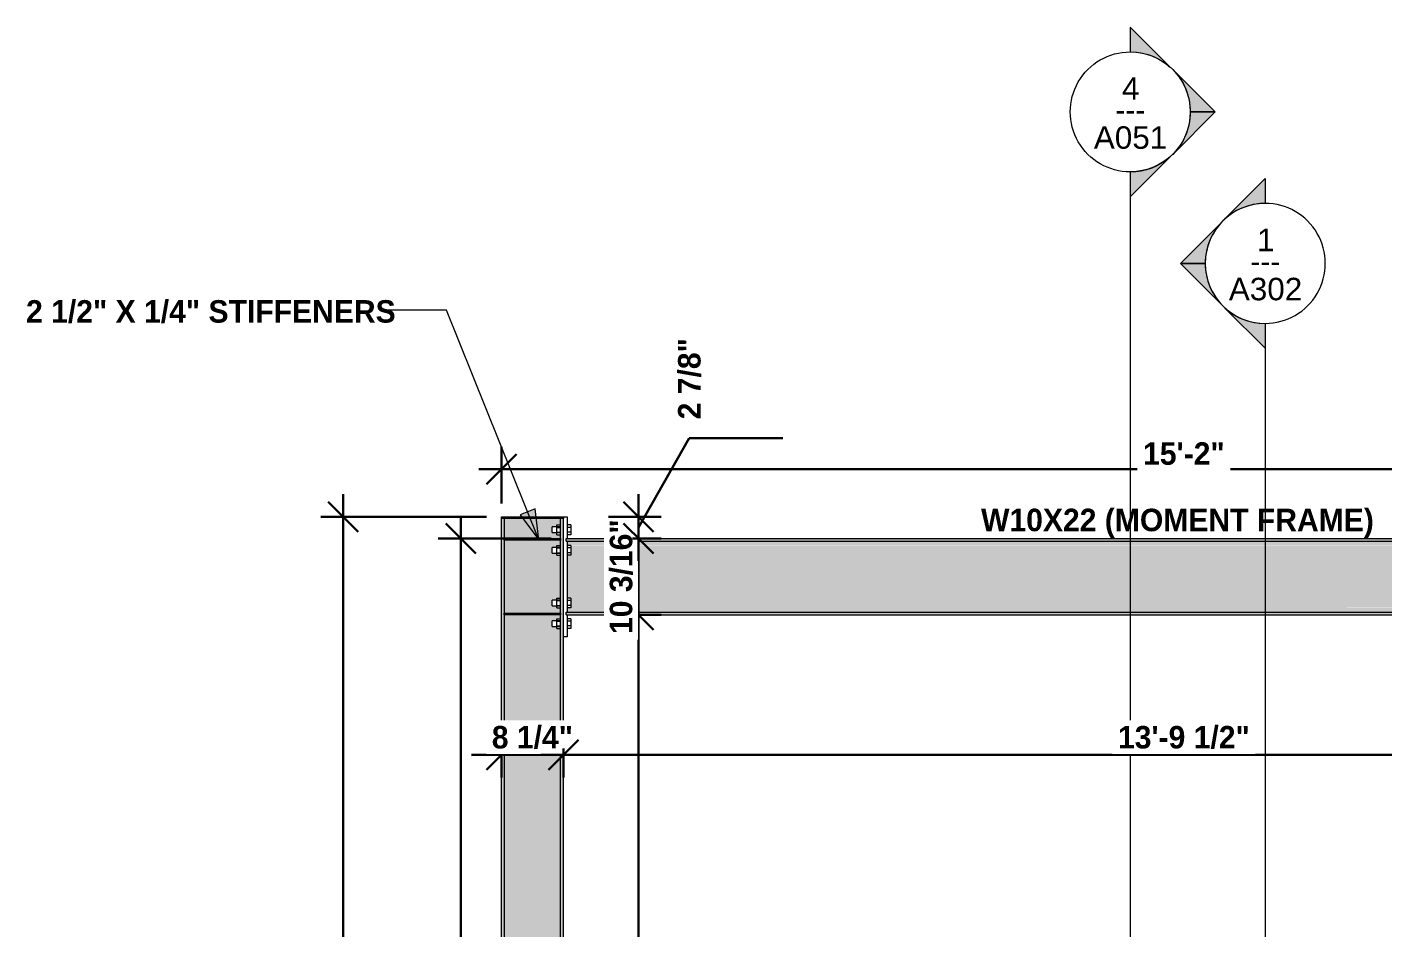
# Model space of a CAD drawing. Header units: inches. Extents: x -8939 to -8174, y -29 to 1319.
# Drawn here: x -8938.9 to -8758.2, y 91.6 to 211.7 of the extents above; entities that cross this region are included whole.
import ezdxf

# ---------------------------------------------------------------- set-up
doc = ezdxf.new("R2010")
doc.units = ezdxf.units.IN
doc.header["$MEASUREMENT"] = 0
for name, color, linetype, lineweight in [('A-ANNO-DIMS-1', 211, 'Continuous', 30), ('A-GENM', 5, 'Continuous', 9), ('G-ANNO-SYMB', 111, 'Continuous', 9), ('G-ANNO-TEXT', 231, 'Continuous', 9), ('S-BEAM', 12, 'Continuous', 9), ('S-BEAM-1', 63, 'Continuous', 9), ('S-BEAM-IDEN', 2, 'Continuous', 9), ('S-COLS', 52, 'Continuous', 9), ('S-COLS-1', 22, 'Continuous', 9), ('S-FSTN', 2, 'Continuous', 9)]:
    doc.layers.add(name, color=color, linetype=linetype, lineweight=lineweight)
doc.styles.add('Arial', font='arial.ttf', dxfattribs={"height": 2.999999999999998})
doc.styles.add('Century Gothic', font='ufonts.com_century-gothic.ttf', dxfattribs={"height": 2.999999999999998})
doc.styles.add('Century Gothic_B', font='GOTHICB.TTF', dxfattribs={"height": 2.999999999999999})
doc.dimstyles.new('OD__1_16__Tol__', dxfattribs={"dimscale": 12, "dimtxt": 3.132504809152577, "dimasz": 0.3333333333333333, "dimexe": 0.25, "dimexo": 0.1666666666666667, "dimgap": 0.04166666666666667, "dimtad": 1, "dimdec": 4, "dimrnd": 0.0625, "dimzin": 3, "dimdsep": 46, "dimlunit": 4, "dimtxsty": 'Century Gothic_B', "dimblk1": 'OBLIQUE', "dimblk2": 'OBLIQUE', "dimsah": 1, "dimcen": 0.09, "dimdle": 0.25, "dimazin": 0, "dimtfac": 1, "dimtdec": 4, "dimtix": 1, "dimtmove": 0, "dimatfit": 3, "dimfxl": 1, "dimtvp": 1, "dimtfill": 1, "dimfrac": 2, "dimtolj": 1, "dimtzin": 0, "dimlwd": 30, "dimlwe": 30, "dimarcsym": 2})
doc.dimstyles.new('OD__1_16__Tol___1', dxfattribs={"dimscale": 12, "dimtxt": 3.132504809152577, "dimasz": 0.3333333333333333, "dimexe": 0.25, "dimexo": 0.1666666666666667, "dimgap": 0.04166666666666667, "dimtad": 1, "dimdec": 4, "dimrnd": 0.0625, "dimzin": 3, "dimdsep": 46, "dimlunit": 4, "dimtxsty": 'Century Gothic_B', "dimblk1": 'OBLIQUE', "dimblk2": 'OBLIQUE', "dimsah": 1, "dimcen": 0.09, "dimdle": 0.25, "dimazin": 0, "dimtfac": 1, "dimtdec": 4, "dimtix": 1, "dimtmove": 1, "dimatfit": 3, "dimfxl": 1, "dimtvp": 1, "dimtfill": 1, "dimfrac": 2, "dimtolj": 1, "dimtzin": 0, "dimlwd": 30, "dimlwe": 30, "dimarcsym": 2})

# ---------------------------------------------------------------- blocks, each defined once
blk = doc.blocks.new('W-Wide Flange - W10X22 _MOMENT FRAME_-2399009-STRUCTURE - MOMENT FRAME _1_ - ELEVATION')
at = {"layer": 'S-BEAM-1'}
for points in [[(-8702.459381505358, 143.1399999999996), (-8702.459381505358, 143.4999999999996), (-8867.054381505386, 143.4999999999996), (-8867.054381505386, 143.1399999999996), (-8703.619956222341, 143.1399999999996)], [(-8859.076539555675, 142.5624999999996), (-8702.459381505358, 142.5624999999996), (-8702.459381505358, 143.1399999999996), (-8866.929381505384, 143.1399999999996), (-8866.929381505384, 142.5624999999996), (-8865.421706222342, 142.5624999999996)], [(-8865.421706222342, 134.2374999999996), (-8702.959381505361, 134.2500903221598), (-8702.959381505361, 135.5491284278365), (-8702.459381505358, 135.5491284278365), (-8702.459381505358, 141.2500903221598), (-8702.959381505361, 141.2500903221598), (-8702.959381505361, 142.5491284278365), (-8866.429381505379, 142.5491284278363), (-8866.429381505379, 141.2500903221597), (-8866.929381505384, 141.2500903221597), (-8866.929381505384, 135.5491284278363), (-8866.429381505379, 135.5491284278363), (-8866.429381505379, 134.2500903221596), (-8866.214852055675, 134.2374999999996)], [(-8859.076539555675, 133.6599999999996), (-8702.459381505358, 133.6599999999996), (-8702.459381505358, 134.2374999999996), (-8866.929381505384, 134.2374999999996), (-8866.929381505384, 133.6599999999996), (-8865.421706222342, 133.6599999999996)], [(-8702.459381505358, 133.2999999999996), (-8702.459381505358, 133.6599999999996), (-8867.054381505386, 133.6599999999996), (-8867.054381505386, 133.2999999999996), (-8703.619956222341, 133.2999999999996)]]:
    blk.add_hatch(color=256, dxfattribs=at).paths.add_polyline_path(points, flags=0)
at = {"layer": 'S-BEAM'}
for p, q in [((-8867.054381505384, 143.1399999999996), (-8867.054381505384, 143.4999999999995)), ((-8867.054381505384, 143.4999999999995), (-8702.459381505358, 143.4999999999995)), ((-8867.054381505384, 143.1399999999996), (-8702.459381505358, 143.1399999999996)), ((-8702.459381505358, 143.4999999999995), (-8702.459381505358, 143.1399999999996)), ((-8867.054381505384, 133.2999999999996), (-8867.054381505384, 133.6599999999996)), ((-8867.054381505384, 133.6599999999996), (-8702.459381505358, 133.6599999999996)), ((-8867.054381505384, 133.2999999999996), (-8702.459381505358, 133.2999999999996)), ((-8702.459381505358, 133.6599999999996), (-8702.459381505358, 133.2999999999996))]:
    blk.add_line(p, q, dxfattribs=at)
blk = doc.blocks.new('051200 - Structural Steel Framing - Moment Frame - Bolted - 1-2398473-STRUCTURE - MOMENT FRAME _1_ - ELEVATION')
at = {"layer": 'A-GENM'}
for p, q in [((-8867.829381505386, 145.0246093750007), (-8868.929381505386, 145.0246093750007)), ((-8868.929381505384, 144.6496093750007), (-8868.929381505384, 145.0246093750007)), ((-8868.929381505384, 144.2746093750007), (-8868.929381505384, 144.6496093750007)), ((-8868.32781900539, 144.974368901417), (-8868.32781900539, 145.2991284278365)), ((-8868.32781900539, 145.2991284278365), (-8867.829381505384, 145.2991284278365)), ((-8868.32781900539, 144.3248498485794), (-8868.32781900539, 144.974368901417)), ((-8868.32781900539, 144.974368901417), (-8867.829381505384, 144.974368901417)), ((-8866.429381505379, 145.2991284278363), (-8866.929381505379, 145.2991284278363)), ((-8866.429381505379, 144.9743689014167), (-8866.929381505379, 144.9743689014167)), ((-8866.429381505379, 145.2991284278363), (-8866.429381505379, 144.9743689014167)), ((-8866.429381505379, 144.9743689014167), (-8866.429381505379, 144.3248498485792)), ((-8868.929381505386, 144.2746093750008), (-8867.829381505386, 144.2746093750008)), ((-8868.32781900539, 144.0000903221598), (-8868.32781900539, 144.3248498485794)), ((-8868.32781900539, 144.3248498485794), (-8867.829381505384, 144.3248498485794)), ((-8868.32781900539, 144.0000903221598), (-8867.829381505384, 144.0000903221598)), ((-8866.429381505379, 144.3248498485792), (-8866.929381505379, 144.3248498485792)), ((-8866.429381505379, 144.0000903221596), (-8866.929381505379, 144.0000903221596)), ((-8866.429381505379, 144.3248498485792), (-8866.429381505379, 144.0000903221596)), ((-8867.829381505386, 142.2746093750008), (-8868.929381505386, 142.2746093750008)), ((-8868.929381505384, 141.8996093750007), (-8868.929381505384, 142.2746093750007)), ((-8868.929381505384, 141.5246093750007), (-8868.929381505384, 141.8996093750007)), ((-8868.929381505386, 141.5246093750008), (-8867.829381505386, 141.5246093750008)), ((-8868.32781900539, 142.224368901417), (-8868.32781900539, 142.5491284278365)), ((-8868.32781900539, 142.5491284278365), (-8867.829381505384, 142.5491284278365)), ((-8868.32781900539, 141.5748498485794), (-8868.32781900539, 142.224368901417)), ((-8868.32781900539, 142.224368901417), (-8867.829381505384, 142.224368901417)), ((-8868.32781900539, 141.2500903221599), (-8868.32781900539, 141.5748498485794)), ((-8868.32781900539, 141.5748498485794), (-8867.829381505384, 141.5748498485794)), ((-8868.32781900539, 141.2500903221599), (-8867.829381505384, 141.2500903221599)), ((-8866.429381505379, 142.5491284278363), (-8866.929381505379, 142.5491284278363)), ((-8866.429381505379, 142.2243689014167), (-8866.929381505379, 142.2243689014167)), ((-8866.429381505379, 141.5748498485792), (-8866.929381505379, 141.5748498485792)), ((-8866.429381505379, 141.2500903221597), (-8866.929381505379, 141.2500903221597)), ((-8866.429381505379, 142.5491284278363), (-8866.429381505379, 142.2243689014167)), ((-8866.429381505379, 142.2243689014167), (-8866.429381505379, 141.5748498485792)), ((-8866.429381505379, 141.5748498485792), (-8866.429381505379, 141.2500903221597)), ((-8867.829381505386, 135.2746093750008), (-8868.929381505386, 135.2746093750008)), ((-8868.929381505384, 134.8996093750008), (-8868.929381505384, 135.2746093750008)), ((-8868.929381505384, 134.5246093750008), (-8868.929381505384, 134.8996093750008)), ((-8868.929381505386, 134.5246093750008), (-8867.829381505386, 134.5246093750008)), ((-8868.32781900539, 135.224368901417), (-8868.32781900539, 135.5491284278365)), ((-8868.32781900539, 135.5491284278365), (-8867.829381505384, 135.5491284278365)), ((-8868.32781900539, 134.5748498485794), (-8868.32781900539, 135.224368901417)), ((-8868.32781900539, 135.224368901417), (-8867.829381505384, 135.224368901417)), ((-8868.32781900539, 134.2500903221599), (-8868.32781900539, 134.5748498485794)), ((-8868.32781900539, 134.5748498485794), (-8867.829381505384, 134.5748498485794)), ((-8868.32781900539, 134.2500903221599), (-8867.829381505384, 134.2500903221599)), ((-8866.429381505379, 135.5491284278363), (-8866.929381505379, 135.5491284278363)), ((-8866.429381505379, 135.2243689014167), (-8866.929381505379, 135.2243689014167)), ((-8866.429381505379, 134.5748498485792), (-8866.929381505379, 134.5748498485792)), ((-8866.429381505379, 134.2500903221596), (-8866.929381505379, 134.2500903221596)), ((-8866.429381505379, 135.5491284278363), (-8866.429381505379, 135.2243689014167)), ((-8866.429381505379, 135.2243689014167), (-8866.429381505379, 134.5748498485792)), ((-8866.429381505379, 134.5748498485792), (-8866.429381505379, 134.2500903221596)), ((-8867.829381505386, 132.5246093750008), (-8868.929381505386, 132.5246093750008)), ((-8868.929381505384, 132.1496093750008), (-8868.929381505384, 132.5246093750008)), ((-8868.929381505384, 131.7746093750008), (-8868.929381505384, 132.1496093750008)), ((-8868.32781900539, 132.474368901417), (-8868.32781900539, 132.7991284278365)), ((-8868.32781900539, 132.7991284278365), (-8867.829381505384, 132.7991284278365)), ((-8868.32781900539, 131.8248498485794), (-8868.32781900539, 132.474368901417)), ((-8868.32781900539, 132.474368901417), (-8867.829381505384, 132.474368901417)), ((-8866.429381505379, 132.7991284278363), (-8866.929381505379, 132.7991284278363)), ((-8866.429381505379, 132.4743689014167), (-8866.929381505379, 132.4743689014167)), ((-8866.429381505379, 132.7991284278363), (-8866.429381505379, 132.4743689014167)), ((-8866.429381505379, 132.4743689014167), (-8866.429381505379, 131.8248498485792)), ((-8868.929381505386, 131.7746093750007), (-8867.829381505386, 131.7746093750007)), ((-8868.32781900539, 131.5000903221599), (-8868.32781900539, 131.8248498485794)), ((-8868.32781900539, 131.8248498485794), (-8867.829381505384, 131.8248498485794)), ((-8868.32781900539, 131.5000903221599), (-8867.829381505384, 131.5000903221599)), ((-8866.429381505379, 131.8248498485792), (-8866.929381505379, 131.8248498485792)), ((-8866.429381505379, 131.5000903221597), (-8866.929381505379, 131.5000903221597)), ((-8866.429381505379, 131.8248498485792), (-8866.429381505379, 131.5000903221597))]:
    blk.add_line(p, q, dxfattribs=at)
at = {"layer": 'S-FSTN'}
for p, q in [((-8875.710631505384, 146.3996093749995), (-8867.429381505386, 146.3996093749995)), ((-8875.710631505384, 146.1496093749994), (-8875.710631505384, 146.3996093749995)), ((-8867.429381505386, 146.1496093749994), (-8875.710631505384, 146.1496093749994)), ((-8867.429381505386, 146.3996093749995), (-8867.429381505386, 146.1496093749994)), ((-8867.429381505384, 130.3996093749995), (-8867.429381505384, 146.3996093749995)), ((-8867.429381505384, 146.3996093749995), (-8866.929381505384, 146.3996093749995)), ((-8866.929381505384, 146.3996093749995), (-8866.929381505384, 143.4999999999996)), ((-8875.312194005384, 143.4992187499994), (-8867.827819005384, 143.4992187499994)), ((-8875.312194005384, 143.2492187499995), (-8875.312194005384, 143.4992187499994)), ((-8867.827819005384, 143.2492187499995), (-8875.312194005384, 143.2492187499995)), ((-8867.827819005384, 143.4992187499994), (-8867.827819005384, 143.2492187499995)), ((-8866.929381505384, 143.1399999999996), (-8866.929381505384, 133.6599999999996)), ((-8875.312194005384, 133.5499999999995), (-8867.827819005384, 133.5499999999995)), ((-8875.312194005384, 133.2999999999995), (-8875.312194005384, 133.5499999999995)), ((-8867.827819005384, 133.2999999999995), (-8875.312194005384, 133.2999999999995)), ((-8867.827819005384, 133.5499999999995), (-8867.827819005384, 133.2999999999995)), ((-8866.929381505384, 133.2999999999996), (-8866.929381505384, 130.3996093749995)), ((-8866.929381505384, 130.3996093749995), (-8867.429381505384, 130.3996093749995))]:
    blk.add_line(p, q, dxfattribs=at)
blk = doc.blocks.new('Section - Section Head - Filled-22785-STRUCTURE - MOMENT FRAME _1_ - ELEVATION')
at = {"layer": 'G-ANNO-SYMB'}
h = blk.add_hatch(color=256, dxfattribs=at)
edge = h.paths.add_edge_path(flags=0)
edge.add_arc((-8773.84586055963, 180.164589275989), 8.01041186365364, 89.99999999999989, 132.0783950246268, ccw=False)
edge.add_line((-8773.84586055963, 188.1750011396435), (-8773.84586055963, 191.4782977749737))
edge.add_line((-8773.84586055963, 191.4782977749737), (-8779.214012345175, 186.110145989428))
h = blk.add_hatch(color=256, dxfattribs=at)
edge = h.paths.add_edge_path(flags=0)
edge.add_line((-8779.502714809121, 185.8214435254813), (-8785.159569058615, 180.164589275989))
edge.add_line((-8785.159569058615, 180.164589275989), (-8781.84586055963, 180.164589275989))
edge.add_arc((-8773.84586055963, 180.1645892759889), 7.999999999998778, 135.0000000000002, 179.9999999999997, ccw=False)
h = blk.add_hatch(color=256, dxfattribs=at)
edge = h.paths.add_edge_path(flags=0)
edge.add_arc((-8773.84586055963, 180.164589275989), 7.999999999999994, 180.0000000000003, 225.0000000000041, ccw=False)
edge.add_line((-8781.84586055963, 180.164589275989), (-8785.159569058615, 180.164589275989))
edge.add_line((-8785.159569058615, 180.164589275989), (-8779.502714809121, 174.5077350264966))
h = blk.add_hatch(color=256, dxfattribs=at)
edge = h.paths.add_edge_path(flags=0)
edge.add_line((-8779.214012345175, 174.2190325625498), (-8773.84586055963, 168.8508807770041))
edge.add_line((-8773.84586055963, 168.8508807770041), (-8773.84586055963, 172.1541774123343))
edge.add_arc((-8773.84586055963, 180.1645892759889), 8.01041186365463, 227.9216049753765, 270, ccw=False)
for p, q in [((-8779.214012345175, 186.110145989428), (-8773.84586055963, 191.4782977749737)), ((-8773.84586055963, 191.4782977749737), (-8773.84586055963, 188.1750011396435)), ((-8785.159569058615, 180.164589275989), (-8779.502714809121, 185.8214435254813)), ((-8781.84586055963, 180.164589275989), (-8785.159569058615, 180.164589275989)), ((-8779.502714809121, 174.5077350264966), (-8785.159569058615, 180.164589275989)), ((-8785.159569058615, 180.164589275989), (-8781.84586055963, 180.164589275989)), ((-8773.84586055963, 168.8508807770041), (-8779.214012345175, 174.2190325625498)), ((-8773.84586055963, 172.1541774123343), (-8773.84586055963, 168.8508807770041))]:
    blk.add_line(p, q, dxfattribs=at)
for centre, radius, start, end in [((-8773.84586055963, 180.1750011396435), 8, 90, 269.9999999999996), ((-8773.84586055963, 180.164589275989), 8.01041186365364, 89.99999999999959, 132.0783950246265), ((-8773.84586055963, 180.1750011396435), 8, 269.9999999999996, 90), ((-8773.84586055963, 180.1645892759889), 7.999999999998778, 134.9999999999999, 179.9999999999994), ((-8773.84586055963, 180.164589275989), 7.999999999999994, 179.9999999999999, 225.0000000000037), ((-8773.84586055963, 180.1645892759889), 8.01041186365463, 227.9216049753761, 269.9999999999996)]:
    blk.add_arc(centre, radius, start, end, dxfattribs=at)
blk = doc.blocks.new('_Oblique')
at = {"color": 0, "linetype": 'ByBlock', "lineweight": -2}
blk.add_line((-0.5, -0.5), (0.5, 0.5), dxfattribs=at)
blk = doc.blocks.new('DIMBLOCK2-STRUCTURE - MOMENT FRAME _1_ - ELEVATION')
at = {"layer": 'A-ANNO-DIMS-1', "color": 0, "lineweight": 30, "transparency": 16777216}
for p, q in [((-8881.121209444373, -4.125000000000003), (-8881.121209444373, 146.4999999999996)), ((-8869.054381505388, 143.4999999999996), (-8884.121209444373, 143.4999999999996)), ((-8877.709381505389, -1.125000000000002), (-8884.121209444373, -1.125000000000004))]:
    blk.add_line(p, q, dxfattribs=at)
at = {"layer": 'Defpoints', "color": 0, "transparency": 16777216}
for p in [(-8881.121209444373, 143.4999999999996), (-8867.054381505388, 143.4999999999996), (-8875.709381505389, -1.125000000000002)]:
    blk.add_point(p, dxfattribs=at)
at = {"layer": 'A-ANNO-DIMS-1', "color": 0, "lineweight": 30, "transparency": 16777216, "xscale": 3.999999999999999, "yscale": 3.999999999999999, "zscale": 3.999999999999999}
for p, rotation in [((-8881.121209444373, 143.4999999999996), 90), ((-8881.121209444373, -1.125000000000003), 270)]:
    blk.add_blockref('_Oblique', p, dxfattribs=dict(at, rotation=rotation))
at = {"layer": 'A-ANNO-DIMS-1', "color": 0, "transparency": 16777216, "insert": (-8883.431202659654, 71.18750000000229), "char_height": 2.999999999999999, "attachment_point": 5, "rotation": 90, "style": 'Century Gothic_B', "bg_fill": 3, "box_fill_scale": 1.25, "bg_fill_color": 256, "bg_fill_true_color": 13158600, "bg_fill_transparency": 0}
blk.add_mtext('\\A1;12\'-0 5/8"', dxfattribs=at)
blk = doc.blocks.new('DIMBLOCK5-STRUCTURE - MOMENT FRAME _1_ - ELEVATION')
at = {"layer": 'A-ANNO-DIMS-1', "color": 0, "lineweight": 30, "transparency": 16777216}
for p, q in [((-8857.39897681872, -4.125000000000001), (-8857.39897681872, 136.2999999999996)), ((-8858.227403943463, 133.2999999999996), (-8854.39897681872, 133.2999999999996)), ((-8865.429381505388, -1.125000000000002), (-8854.39897681872, -1.125))]:
    blk.add_line(p, q, dxfattribs=at)
at = {"layer": 'Defpoints', "color": 0, "transparency": 16777216}
for p in [(-8860.227403943463, 133.2999999999996), (-8857.39897681872, 133.2999999999996), (-8867.429381505388, -1.125000000000002)]:
    blk.add_point(p, dxfattribs=at)
at = {"layer": 'A-ANNO-DIMS-1', "color": 0, "lineweight": 30, "transparency": 16777216, "xscale": 3.999999999999999, "yscale": 3.999999999999999, "zscale": 3.999999999999999}
for p, rotation in [((-8857.39897681872, 133.2999999999996), 90), ((-8857.39897681872, -1.125000000000001), 270)]:
    blk.add_blockref('_Oblique', p, dxfattribs=dict(at, rotation=rotation))
at = {"layer": 'A-ANNO-DIMS-1', "color": 0, "transparency": 16777216, "insert": (-8859.708970034002, 66.0875000000023), "char_height": 2.999999999999999, "attachment_point": 5, "rotation": 90, "style": 'Century Gothic_B', "bg_fill": 3, "box_fill_scale": 1.25, "bg_fill_color": 256, "bg_fill_true_color": 13158600, "bg_fill_transparency": 0}
blk.add_mtext('\\A1;11\'-2 7/16"', dxfattribs=at)
blk = doc.blocks.new('DIMBLOCK6-STRUCTURE - MOMENT FRAME _1_ - ELEVATION')
at = {"layer": 'A-ANNO-DIMS-1', "color": 0, "lineweight": 30, "transparency": 16777216}
for p, q in [((-8857.39897681872, 143.4999999999996), (-8857.39897681872, 147.4999999999996)), ((-8858.227403943463, 143.4999999999996), (-8854.39897681872, 143.4999999999996)), ((-8857.39897681872, 133.2999999999996), (-8857.39897681872, 143.4999999999996)), ((-8858.227403943463, 133.2999999999996), (-8854.39897681872, 133.2999999999996)), ((-8857.39897681872, 133.2999999999996), (-8857.39897681872, 129.2999999999996))]:
    blk.add_line(p, q, dxfattribs=at)
at = {"layer": 'A-ANNO-DIMS-1', "color": 0, "lineweight": 30, "transparency": 16777216, "xscale": 3.999999999999999, "yscale": 3.999999999999999, "zscale": 3.999999999999999}
for p, rotation in [((-8857.39897681872, 143.4999999999996), 270), ((-8857.39897681872, 133.2999999999996), 90)]:
    blk.add_blockref('_Oblique', p, dxfattribs=dict(at, rotation=rotation))
at = {"layer": 'A-ANNO-DIMS-1', "color": 0, "transparency": 16777216, "insert": (-8859.708970034002, 138.4000000000021), "char_height": 2.999999999999999, "attachment_point": 5, "rotation": 90, "style": 'Century Gothic_B', "bg_fill": 3, "box_fill_scale": 1.25, "bg_fill_color": 256, "bg_fill_true_color": 13158600, "bg_fill_transparency": 0}
blk.add_mtext('\\A1;10 3/16"', dxfattribs=at)
at = {"layer": 'Defpoints', "color": 0, "transparency": 16777216}
for p in [(-8860.227403943463, 143.4999999999996), (-8857.39897681872, 143.4999999999996), (-8860.227403943463, 133.2999999999996)]:
    blk.add_point(p, dxfattribs=at)
blk = doc.blocks.new('DIMBLOCK7-STRUCTURE - MOMENT FRAME _1_ - ELEVATION')
at = {"layer": 'A-ANNO-DIMS-1', "color": 0, "lineweight": 30, "transparency": 16777216}
for p, q in [((-8857.39897681872, 144.9498046874995), (-8850.64474803847, 156.8798208501544)), ((-8850.64474803847, 156.8798208501544), (-8838.181117770178, 156.8798208501544)), ((-8857.39897681872, 140.4999999999996), (-8857.39897681872, 149.3996093749994)), ((-8861.429381505388, 146.3996093749994), (-8854.39897681872, 146.3996093749994)), ((-8858.227403943463, 143.4999999999996), (-8854.39897681872, 143.4999999999996))]:
    blk.add_line(p, q, dxfattribs=at)
at = {"layer": 'Defpoints', "color": 0, "transparency": 16777216}
for p in [(-8863.429381505388, 146.3996093749994), (-8857.39897681872, 146.3996093749994), (-8860.227403943463, 143.4999999999996)]:
    blk.add_point(p, dxfattribs=at)
at = {"layer": 'A-ANNO-DIMS-1', "color": 0, "lineweight": 30, "transparency": 16777216, "xscale": 3.999999999999999, "yscale": 3.999999999999999, "zscale": 3.999999999999999}
for p, rotation in [((-8857.39897681872, 146.3996093749994), 90), ((-8857.39897681872, 143.4999999999996), 270)]:
    blk.add_blockref('_Oblique', p, dxfattribs=dict(at, rotation=rotation))
at = {"layer": 'A-ANNO-DIMS-1', "color": 0, "transparency": 16777216, "insert": (-8852.144748038469, 159.3798208501568), "char_height": 2.999999999999999, "attachment_point": 1, "rotation": 89.99999999999991, "line_spacing_factor": 0.984501511447953, "style": 'Century Gothic_B', "bg_fill": 3, "box_fill_scale": 1.25, "bg_fill_color": 256, "bg_fill_true_color": 13158600, "bg_fill_transparency": 0}
blk.add_mtext('\\A1;2 7/8"', dxfattribs=at)
blk = doc.blocks.new('DIMBLOCK8-STRUCTURE - MOMENT FRAME _1_ - ELEVATION')
at = {"layer": 'A-ANNO-DIMS-1', "color": 0, "lineweight": 30, "transparency": 16777216}
for p, q in [((-8875.709381505383, 114.641087182294), (-8879.709381505383, 114.641087182294)), ((-8875.709381505383, 115.4695143070402), (-8875.709381505383, 111.641087182294)), ((-8875.709381505383, 114.641087182294), (-8867.429381505382, 114.641087182294)), ((-8867.429381505382, 115.4695143070402), (-8867.429381505382, 111.641087182294)), ((-8867.429381505382, 114.641087182294), (-8863.429381505382, 114.641087182294))]:
    blk.add_line(p, q, dxfattribs=at)
at = {"layer": 'A-ANNO-DIMS-1', "color": 0, "lineweight": 30, "transparency": 16777216, "xscale": 3.999999999999999, "yscale": 3.999999999999999, "zscale": 3.999999999999999}
blk.add_blockref('_Oblique', (-8875.709381505383, 114.641087182294), dxfattribs=at)
at = {"layer": 'A-ANNO-DIMS-1', "color": 0, "lineweight": 30, "transparency": 16777216, "xscale": 3.999999999999999, "yscale": 3.999999999999999, "zscale": 3.999999999999999, "rotation": 180}
blk.add_blockref('_Oblique', (-8867.429381505382, 114.641087182294), dxfattribs=at)
at = {"layer": 'A-ANNO-DIMS-1', "color": 0, "transparency": 16777216, "insert": (-8871.569381505382, 116.9510803975776), "char_height": 2.999999999999999, "attachment_point": 5, "style": 'Century Gothic_B', "bg_fill": 3, "box_fill_scale": 1.25, "bg_fill_color": 256, "bg_fill_true_color": 13158600, "bg_fill_transparency": 0}
blk.add_mtext('\\A1;8 1/4"', dxfattribs=at)
at = {"layer": 'Defpoints', "color": 0, "transparency": 16777216}
for p in [(-8875.709381505383, 117.4695143070402), (-8867.429381505382, 117.4695143070402), (-8867.429381505382, 114.641087182294)]:
    blk.add_point(p, dxfattribs=at)
blk = doc.blocks.new('DIMBLOCK9-STRUCTURE - MOMENT FRAME _1_ - ELEVATION')
at = {"layer": 'A-ANNO-DIMS-1', "color": 0, "lineweight": 30, "transparency": 16777216}
for p, q in [((-8870.429381505382, 114.641087182294), (-8698.959381505356, 114.641087182294)), ((-8867.429381505382, 115.4695143070402), (-8867.429381505382, 111.641087182294)), ((-8701.959381505356, 115.4695143070402), (-8701.959381505356, 111.641087182294))]:
    blk.add_line(p, q, dxfattribs=at)
at = {"layer": 'Defpoints', "color": 0, "transparency": 16777216}
for p in [(-8867.429381505382, 117.4695143070402), (-8701.959381505356, 117.4695143070402), (-8701.959381505356, 114.641087182294)]:
    blk.add_point(p, dxfattribs=at)
at = {"layer": 'A-ANNO-DIMS-1', "color": 0, "lineweight": 30, "transparency": 16777216, "xscale": 3.999999999999999, "yscale": 3.999999999999999, "zscale": 3.999999999999999, "rotation": 180}
blk.add_blockref('_Oblique', (-8867.429381505382, 114.641087182294), dxfattribs=at)
at = {"layer": 'A-ANNO-DIMS-1', "color": 0, "lineweight": 30, "transparency": 16777216, "xscale": 3.999999999999999, "yscale": 3.999999999999999, "zscale": 3.999999999999999}
blk.add_blockref('_Oblique', (-8701.959381505356, 114.641087182294), dxfattribs=at)
at = {"layer": 'A-ANNO-DIMS-1', "color": 0, "transparency": 16777216, "insert": (-8784.69438150537, 116.9510803975776), "char_height": 2.999999999999999, "attachment_point": 5, "style": 'Century Gothic_B', "bg_fill": 3, "box_fill_scale": 1.25, "bg_fill_color": 256, "bg_fill_true_color": 13158600, "bg_fill_transparency": 0}
blk.add_mtext('\\A1;13\'-9 1/2"', dxfattribs=at)
blk = doc.blocks.new('DIMBLOCK11-STRUCTURE - MOMENT FRAME _1_ - ELEVATION')
at = {"layer": 'A-ANNO-DIMS-1', "color": 0, "lineweight": 30, "transparency": 16777216}
for p, q in [((-8875.709381505383, 148.1496093749994), (-8875.709381505383, 155.720531689117)), ((-8693.679381505355, 148.1496093749994), (-8693.679381505355, 155.720531689117)), ((-8878.709381505383, 152.720531689117), (-8690.679381505355, 152.720531689117))]:
    blk.add_line(p, q, dxfattribs=at)
at = {"layer": 'Defpoints', "color": 0, "transparency": 16777216}
for p in [(-8693.679381505355, 152.720531689117), (-8875.709381505383, 146.1496093749994), (-8693.679381505355, 146.1496093749994)]:
    blk.add_point(p, dxfattribs=at)
at = {"layer": 'A-ANNO-DIMS-1', "color": 0, "lineweight": 30, "transparency": 16777216, "xscale": 3.999999999999999, "yscale": 3.999999999999999, "zscale": 3.999999999999999, "rotation": 180}
blk.add_blockref('_Oblique', (-8875.709381505383, 152.720531689117), dxfattribs=at)
at = {"layer": 'A-ANNO-DIMS-1', "color": 0, "lineweight": 30, "transparency": 16777216, "xscale": 3.999999999999999, "yscale": 3.999999999999999, "zscale": 3.999999999999999}
blk.add_blockref('_Oblique', (-8693.679381505355, 152.720531689117), dxfattribs=at)
at = {"layer": 'A-ANNO-DIMS-1', "color": 0, "transparency": 16777216, "insert": (-8784.69438150537, 154.7959905722793), "char_height": 2.999999999999999, "attachment_point": 5, "style": 'Century Gothic_B', "bg_fill": 3, "box_fill_scale": 1.25, "bg_fill_color": 256, "bg_fill_true_color": 13158600, "bg_fill_transparency": 0}
blk.add_mtext('\\A1;15\'-2"', dxfattribs=at)
blk = doc.blocks.new('DIMBLOCK19-STRUCTURE - MOMENT FRAME _1_ - ELEVATION')
at = {"layer": 'A-ANNO-DIMS-1', "color": 0, "lineweight": 30, "transparency": 16777216}
for p, q in [((-8896.795942699711, -4.125000000000005), (-8896.795942699711, 149.3996093749993)), ((-8877.710631505388, 146.3996093749994), (-8899.795942699711, 146.3996093749993)), ((-8877.709381505389, -1.125000000000002), (-8899.795942699711, -1.125000000000006))]:
    blk.add_line(p, q, dxfattribs=at)
at = {"layer": 'Defpoints', "color": 0, "transparency": 16777216}
for p in [(-8896.795942699711, 146.3996093749993), (-8875.710631505388, 146.3996093749994), (-8875.709381505389, -1.125000000000002)]:
    blk.add_point(p, dxfattribs=at)
at = {"layer": 'A-ANNO-DIMS-1', "color": 0, "lineweight": 30, "transparency": 16777216, "xscale": 3.999999999999999, "yscale": 3.999999999999999, "zscale": 3.999999999999999}
for p, rotation in [((-8896.795942699711, 146.3996093749993), 90), ((-8896.795942699711, -1.125000000000006), 270)]:
    blk.add_blockref('_Oblique', p, dxfattribs=dict(at, rotation=rotation))
at = {"layer": 'A-ANNO-DIMS-1', "color": 0, "transparency": 16777216, "insert": (-8899.105935914993, 72.63730468750217), "char_height": 2.999999999999999, "attachment_point": 5, "rotation": 90, "style": 'Century Gothic_B', "bg_fill": 3, "box_fill_scale": 1.25, "bg_fill_color": 256, "bg_fill_true_color": 13158600, "bg_fill_transparency": 0}
blk.add_mtext('\\A1;12\'-3 1/2"', dxfattribs=at)

msp = doc.modelspace()

# ---------------------------------------------------------------- hatches: boundary and pattern name
at = {"layer": 'S-COLS-1'}
for points in [[(-8875.309381505383, -1.12500000000017), (-8875.309381505383, 146.1496093749994), (-8875.709381505383, 146.1496093749994), (-8875.709381505383, -1.12500000000017)], [(-8867.429381505384, -1.12500000000017), (-8867.429381505384, 146.1496093749994), (-8867.829381505384, 146.1496093749994), (-8867.829381505384, -1.12500000000017)]]:
    msp.add_hatch(color=256, dxfattribs=at).paths.add_polyline_path(points, flags=0)
h = msp.add_hatch(color=256, dxfattribs=at)
h.paths.add_polyline_path([(-8875.24574357218, -1.12500000000017), (-8874.834381505383, -1.12500000000017), (-8874.834381505383, 133.2999999999994), (-8875.309381505383, 133.2999999999994), (-8875.309381505383, -1.12500000000017)], flags=0)
h.paths.add_polyline_path([(-8875.251187912541, 133.5499999999994), (-8874.834381505383, 133.5499999999994), (-8874.839058773085, 143.2492187499994), (-8875.309381505383, 143.2492187499994), (-8875.309381505383, 133.5499999999994)], flags=0)
h.paths.add_polyline_path([(-8875.075010370527, 143.4992187499994), (-8874.834381505383, 143.4992187499994), (-8874.834381505383, 146.1496093749994), (-8875.309381505383, 146.1496093749994), (-8875.309381505383, 143.4992187499994), (-8875.24574357218, 143.4992187499994)], flags=0)
h = msp.add_hatch(color=256, dxfattribs=at)
h.paths.add_polyline_path([(-8874.834381505383, -1.12500000000017), (-8874.468900558226, -1.12500000000017), (-8874.468900558226, -0.6249999999955945), (-8873.169862452547, -0.6249999999955519), (-8873.169862452547, -1.12500000000017), (-8869.968900558226, -1.12500000000017), (-8869.968900558226, -0.6249999999955945), (-8868.669862452547, -0.6249999999955945), (-8868.669862452547, -1.12500000000017), (-8868.304381505384, -1.12500000000017), (-8868.304381505384, 131.5000903221598), (-8868.32781900539, 131.5000903221598), (-8868.32781900539, 131.7746093750007), (-8868.929381505384, 131.7873871901423), (-8868.929381505384, 132.5246093750007), (-8868.32781900539, 132.5246093750007), (-8868.32781900539, 132.7991284278365), (-8868.304381505384, 132.7991284278365), (-8868.304381505384, 133.2999999999994), (-8874.834381505383, 133.2999999999994), (-8874.834381505383, -0.6829839260804532)], flags=0)
h.paths.add_polyline_path([(-8870.180581222341, 133.5499999999994), (-8868.304381505384, 133.5499999999994), (-8868.304381505384, 134.2500903221598), (-8868.32781900539, 134.2500903221598), (-8868.32781900539, 134.5246093750007), (-8868.929381505384, 134.5373871901423), (-8868.929381505384, 135.2746093750007), (-8868.32781900539, 135.2746093750007), (-8868.32781900539, 135.5491284278365), (-8868.304381505384, 135.5491284278365), (-8868.304381505384, 141.2500903221598), (-8868.32781900539, 141.2500903221598), (-8868.32781900539, 141.5246093750007), (-8868.929381505384, 141.5373871901423), (-8868.929381505384, 142.2746093750007), (-8868.32781900539, 142.2746093750007), (-8868.32781900539, 142.5491284278365), (-8868.304381505384, 142.5491284278365), (-8868.304381505384, 143.2492187499994), (-8874.834381505383, 143.2492187499994), (-8874.834381505383, 133.5499999999994), (-8871.766872889008, 133.5499999999994)], flags=0)
h.paths.add_polyline_path([(-8868.594289555675, 143.4992187499994), (-8868.304381505384, 143.4992187499994), (-8868.304381505384, 144.0000903221598), (-8868.32781900539, 144.0000903221598), (-8868.32781900539, 144.2746093750007), (-8868.929381505384, 144.2873871901423), (-8868.929381505384, 145.0246093750007), (-8868.32781900539, 145.0246093750007), (-8868.32781900539, 145.2991284278365), (-8868.304381505384, 145.2991284278365), (-8868.304381505384, 146.1496093749994), (-8874.834381505383, 146.1496093749994), (-8874.834381505383, 143.4992187499994), (-8870.180581222341, 143.4992187499994)], flags=0)
h = msp.add_hatch(color=256, dxfattribs=at)
h.paths.add_polyline_path([(-8868.066881505385, -1.12500000000017), (-8867.829381505384, -1.12500000000017), (-8867.835711619713, 131.5000903221598), (-8868.304381505384, 131.5000903221598), (-8868.304381505384, -1.12500000000017)], flags=0)
h.paths.add_polyline_path([(-8867.83515030028, 132.7991284278365), (-8867.829381505384, 132.7991284278365), (-8867.83493387172, 133.2999999999994), (-8868.304381505384, 133.2999999999994), (-8868.304381505384, 132.7991284278365), (-8867.893019438587, 132.7991284278365)], flags=0)
h.paths.add_polyline_path([(-8868.087200060221, 133.5499999999994), (-8867.829381505384, 133.5499999999994), (-8867.834523333984, 134.2500903221598), (-8868.304381505384, 134.2500903221598), (-8868.304381505384, 133.5499999999994)], flags=0)
h.paths.add_polyline_path([(-8867.90553362236, 135.5491284278365), (-8867.829381505384, 135.5491284278365), (-8867.83149860668, 141.2500903221598), (-8868.304381505384, 141.2500903221598), (-8868.304381505384, 135.5491284278365), (-8868.066881505385, 135.5491284278365)], flags=0)
h.paths.add_polyline_path([(-8867.830937287246, 142.5491284278365), (-8867.829381505384, 142.5491284278365), (-8867.830634775488, 143.2492187499994), (-8868.304381505384, 143.2492187499994), (-8868.304381505384, 142.5491284278365), (-8867.893019438587, 142.5491284278365)], flags=0)
h.paths.add_polyline_path([(-8868.304381505384, 143.4992187499994), (-8867.829381505384, 143.4992187499994), (-8867.830310320953, 144.0000903221598), (-8868.304381505384, 144.0000903221598), (-8868.304381505384, 143.5856827405862)], flags=0)
h.paths.add_polyline_path([(-8868.066881505385, 145.2991284278365), (-8867.829381505384, 145.2991284278365), (-8867.829381505384, 146.1496093749994), (-8868.304381505384, 146.1496093749994), (-8868.304381505384, 145.2991284278365), (-8868.068253019632, 145.2991284278365)], flags=0)

# ---------------------------------------------------------------- linework, layer by layer
at = {"layer": 'G-ANNO-SYMB'}
for p, q in [((-8791.845860559642, 192.3677650366384), (-8791.845860559642, -21.26509817600541)), ((-8773.845860559633, 172.164589275989), (-8773.845860559633, -25.54524309154501))]:
    msp.add_line(p, q, dxfattribs=at)
at = {"layer": 'G-ANNO-TEXT'}
msp.add_line((-8883.013019156977, 173.9404803452925), (-8890.99729674602, 173.9404803452925), dxfattribs=at)
at = {"layer": 'S-COLS'}
for p, q in [((-8875.709381505385, -1.125), (-8875.709381505385, 146.1496093749994)), ((-8875.309381505383, 146.1496093749994), (-8875.709381505385, 146.1496093749994)), ((-8875.309381505383, -1.125), (-8875.309381505383, 146.1496093749994)), ((-8867.829381505386, -1.125), (-8867.829381505386, 146.1496093749994)), ((-8867.429381505384, 146.1496093749994), (-8867.829381505384, 146.1496093749994)), ((-8867.429381505384, -1.125), (-8867.429381505384, 146.1496093749994))]:
    msp.add_line(p, q, dxfattribs=at)

# ---------------------------------------------------------------- block references
at = {"layer": 'G-ANNO-SYMB', "extrusion": (0, 0, -1)}
msp.add_blockref('Section - Section Head - Filled-22785-STRUCTURE - MOMENT FRAME _1_ - ELEVATION', (17565.69172111927, 20.20317576076162), dxfattribs=at)
at = {"layer": 'G-ANNO-SYMB'}
msp.add_blockref('Section - Section Head - Filled-22785-STRUCTURE - MOMENT FRAME _1_ - ELEVATION', (0, 0), dxfattribs=at)
at = {"layer": 'S-BEAM'}
msp.add_blockref('W-Wide Flange - W10X22 _MOMENT FRAME_-2399009-STRUCTURE - MOMENT FRAME _1_ - ELEVATION', (0, 0), dxfattribs=at)
at = {"layer": 'S-FSTN'}
msp.add_blockref('051200 - Structural Steel Framing - Moment Frame - Bolted - 1-2398473-STRUCTURE - MOMENT FRAME _1_ - ELEVATION', (0, 0), dxfattribs=at)

# ---------------------------------------------------------------- texts
at = {"layer": 'G-ANNO-SYMB', "char_height": 2.999999999999998, "attachment_point": 1}
for s, insert, width, style in [('4', (-8792.952852718225, 205.0039771900275), 2.827999999999998, 'Arial'), ('---', (-8793.836623080462, 202.1684128855656), 5.150999999999996, 'Century Gothic'), ('A051', (-8796.700884214288, 198.45856246025), 11.91799999999999, 'Arial'), ('1', (-8774.952852718217, 184.8008014293783), 2.827999999999998, 'Arial'), ('---', (-8775.836623080455, 181.9652371249163), 5.150999999999996, 'Century Gothic'), ('A302', (-8778.700884214279, 178.2553866996006), 11.91799999999999, 'Arial')]:
    msp.add_mtext(s, dxfattribs=dict(at, insert=insert, width=width, style=style))
at = {"layer": 'G-ANNO-TEXT', "insert": (-8939.085485722397, 175.2746010802007), "char_height": 2.999999999999998, "width": 58.27699999999995, "attachment_point": 1, "style": 'Century Gothic_B'}
msp.add_mtext('2 1/2" X 1/4" STIFFENERS', dxfattribs=at)

# ---------------------------------------------------------------- next in the draw order: dimensions: what is measured, and where the dimension line sits
at = {"layer": 'A-ANNO-DIMS-1'}
dim = msp.add_linear_dim(base=(-8881.121209444373, 143.4999999999996), p1=(-8875.709381505385, -1.125000000000002), p2=(-8867.054381505384, 143.4999999999995), angle=89.99999999999991, dimstyle='OD__1_16__Tol__', override={"dimpost": '<>', "dimfxl": 144.8837452925617}, dxfattribs=at)
dim.commit()
dim.dimension.update_dxf_attribs({"geometry": 'DIMBLOCK2-STRUCTURE - MOMENT FRAME _1_ - ELEVATION', "text_midpoint": (-8883.431202659654, 71.18750000000229)})

# ---------------------------------------------------------------- next in the draw order: dimensions: what is measured, and where the dimension line sits
dim = msp.add_linear_dim(base=(-8857.39897681872, 133.2999999999996), p1=(-8867.429381505384, -1.125000000000002), p2=(-8860.22740394346, 133.2999999999996), angle=89.99999999999991, dimstyle='OD__1_16__Tol__', override={"dimpost": '<>', "dimfxl": 134.6177889649148}, dxfattribs=at)
dim.commit()
dim.dimension.update_dxf_attribs({"geometry": 'DIMBLOCK5-STRUCTURE - MOMENT FRAME _1_ - ELEVATION', "text_midpoint": (-8859.708970034002, 66.0875000000023)})

# ---------------------------------------------------------------- next in the draw order: dimensions: what is measured, and where the dimension line sits
dim = msp.add_linear_dim(base=(-8857.39897681872, 143.4999999999996), p1=(-8860.22740394346, 133.2999999999996), p2=(-8860.22740394346, 143.4999999999995), angle=89.99999999999991, dimstyle='OD__1_16__Tol__', override={"dimpost": '<>', "dimfxl": 10.19999999999999}, dxfattribs=at)
dim.commit()
dim.dimension.update_dxf_attribs({"geometry": 'DIMBLOCK6-STRUCTURE - MOMENT FRAME _1_ - ELEVATION', "text_midpoint": (-8859.708970034002, 138.4000000000021)})
dim = msp.add_linear_dim(base=(-8867.429381505382, 114.641087182294), p1=(-8875.709381505383, 117.4695143070402), p2=(-8867.429381505382, 117.4695143070402), dimstyle='OD__1_16__Tol__', override={"dimpost": '<>', "dimfxl": 8.280000000000655}, dxfattribs=at)
dim.commit()
dim.dimension.update_dxf_attribs({"geometry": 'DIMBLOCK8-STRUCTURE - MOMENT FRAME _1_ - ELEVATION', "text_midpoint": (-8871.569381505382, 116.9510803975776)})

# ---------------------------------------------------------------- next in the draw order: dimensions: what is measured, and where the dimension line sits
dim = msp.add_linear_dim(base=(-8857.39897681872, 146.3996093749994), p1=(-8860.22740394346, 143.4999999999995), p2=(-8863.429381505384, 146.3996093749993), angle=89.99999999999991, dimstyle='OD__1_16__Tol___1', override={"dimpost": '<>', "dimfxl": 4.319767914443483}, dxfattribs=at)
dim.commit()
dim.dimension.update_dxf_attribs({"geometry": 'DIMBLOCK7-STRUCTURE - MOMENT FRAME _1_ - ELEVATION', "text_midpoint": (-8850.144748038469, 156.8798208501568), "dimtype": 160, "text_rotation": 89.99999999999991})
dim = msp.add_linear_dim(base=(-8701.959381505356, 114.641087182294), p1=(-8867.429381505382, 117.4695143070402), p2=(-8701.959381505356, 117.4695143070402), dimstyle='OD__1_16__Tol__', override={"dimpost": '<>', "dimfxl": 165.4700000000266}, dxfattribs=at)
dim.commit()
dim.dimension.update_dxf_attribs({"geometry": 'DIMBLOCK9-STRUCTURE - MOMENT FRAME _1_ - ELEVATION', "text_midpoint": (-8784.69438150537, 116.9510803975776)})

# ---------------------------------------------------------------- next in the draw order: dimensions: what is measured, and where the dimension line sits
dim = msp.add_linear_dim(base=(-8693.679381505355, 152.720531689117), p1=(-8875.709381505383, 146.1496093749994), p2=(-8693.679381505355, 146.1496093749994), dimstyle='OD__1_16__Tol__', override={"dimpost": '<>', "dimfxl": 182.0300000000279}, dxfattribs=at)
dim.commit()
dim.dimension.update_dxf_attribs({"geometry": 'DIMBLOCK11-STRUCTURE - MOMENT FRAME _1_ - ELEVATION', "text_midpoint": (-8784.69438150537, 154.7959905722793)})

# ---------------------------------------------------------------- next in the draw order: hatches: boundary and pattern name
at = {"layer": 'G-ANNO-TEXT'}
msp.add_hatch(color=256, dxfattribs=at).paths.add_polyline_path([(-8870.717349647866, 143.3226008808907), (-8871.213387660377, 147.4338895603363), (-8873.202575507665, 146.6350623133272)], flags=0)

# ---------------------------------------------------------------- next in the draw order: linework, layer by layer
for p, q in [((-8870.717349647866, 143.3226008808907), (-8883.013019156977, 173.9404803452925)), ((-8871.213387660377, 147.4338895603363), (-8873.202575507665, 146.6350623133272)), ((-8873.202575507665, 146.6350623133272), (-8870.717349647866, 143.3226008808907)), ((-8870.717349647866, 143.3226008808907), (-8871.213387660377, 147.4338895603363))]:
    msp.add_line(p, q, dxfattribs=at)

# ---------------------------------------------------------------- next in the draw order: texts
at = {"layer": 'S-BEAM-IDEN', "insert": (-8811.741368719546, 147.4641316354398), "char_height": 2.999999999999998, "width": 65.54899999999995, "attachment_point": 1, "style": 'Century Gothic_B'}
msp.add_mtext('W10X22 (MOMENT FRAME)', dxfattribs=at)

# ---------------------------------------------------------------- next in the draw order: dimensions: what is measured, and where the dimension line sits
at = {"layer": 'A-ANNO-DIMS-1'}
dim = msp.add_linear_dim(base=(-8896.795942699711, 146.3996093749993), p1=(-8875.709381505385, -1.125000000000002), p2=(-8875.710631505384, 146.3996093749993), angle=89.99999999999991, dimstyle='OD__1_16__Tol__', override={"dimpost": '<>', "dimfxl": 147.524609380295}, dxfattribs=at)
dim.commit()
dim.dimension.update_dxf_attribs({"geometry": 'DIMBLOCK19-STRUCTURE - MOMENT FRAME _1_ - ELEVATION', "text_midpoint": (-8899.105935914993, 72.63730468750217)})

doc.saveas('drawing.dxf')
